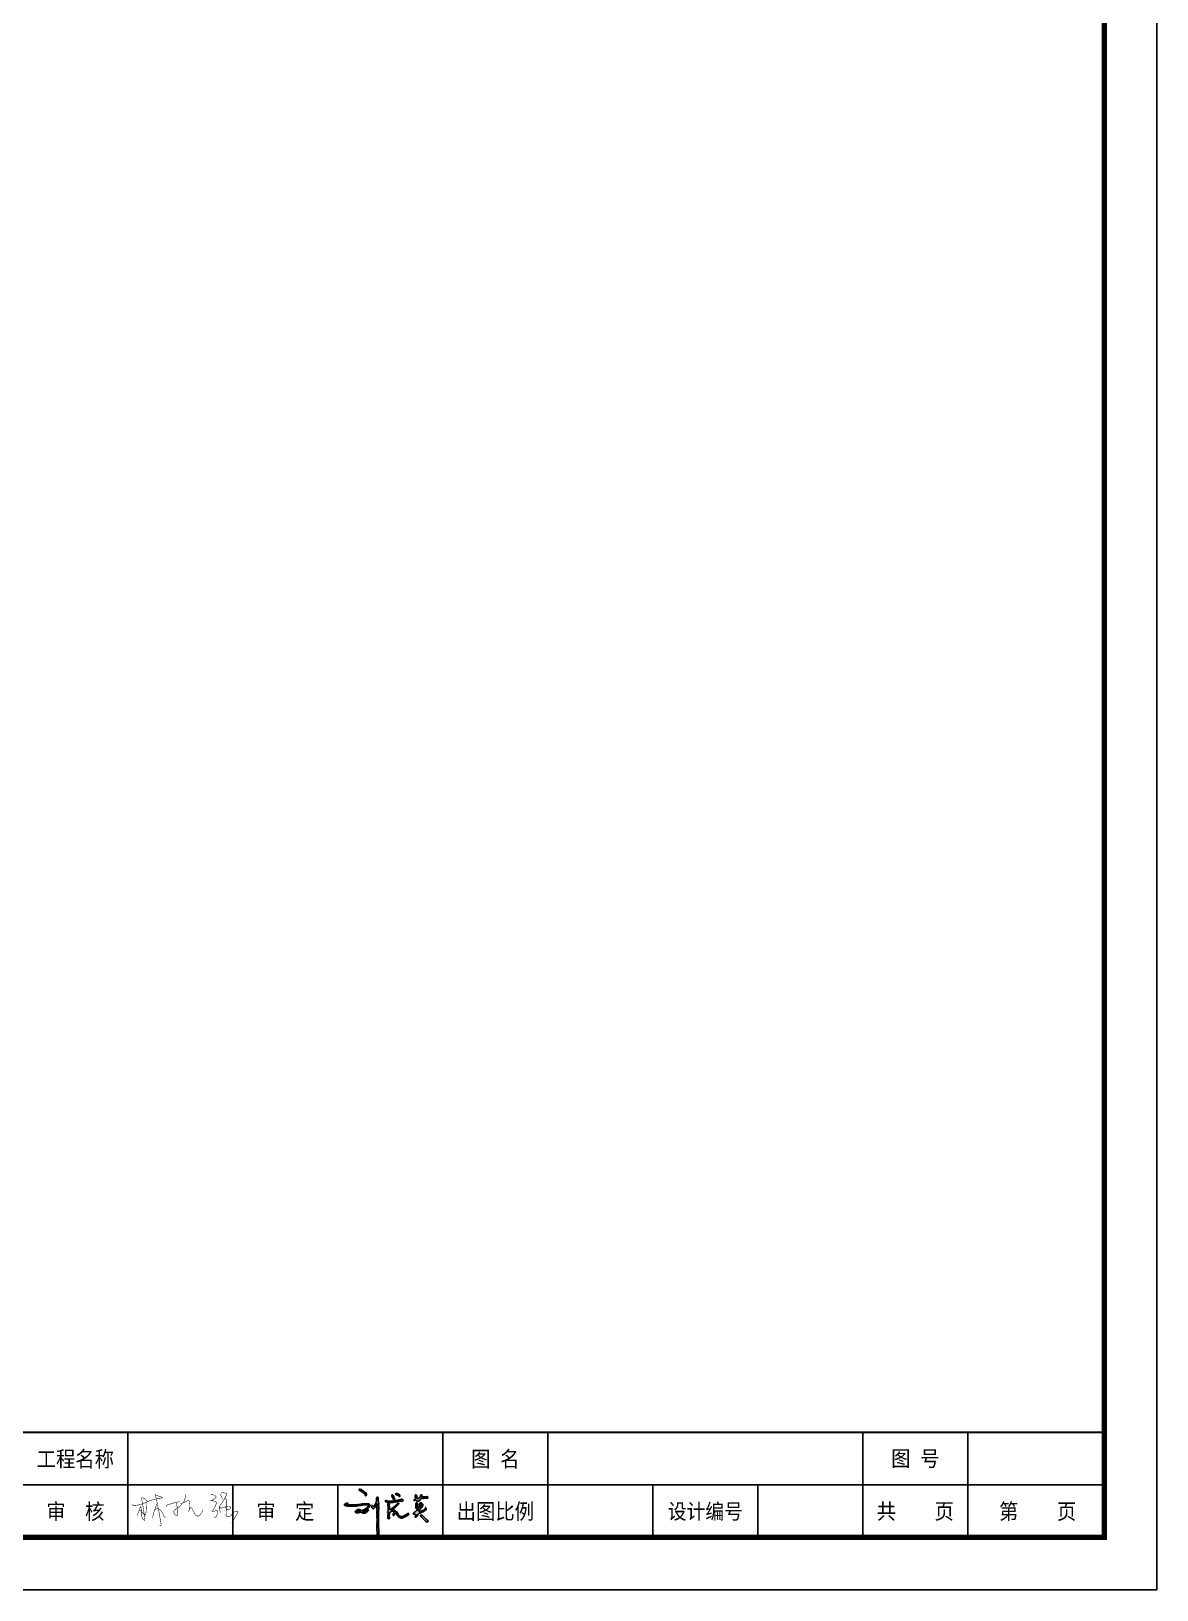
# Model space of a CAD drawing. Extents: x 43627 to 1359545, y -692302 to -50983.
# Drawn here: x 769276 to 790718, y -119088 to -89388 of the extents above; entities that cross this region are included whole.
import ezdxf
from ezdxf.enums import TextEntityAlignment as Align

# ---------------------------------------------------------------- set-up
doc = ezdxf.new("R2018")
doc.units = 0
doc.header["$LTSCALE"] = 1000
doc.header["$MEASUREMENT"] = 0
for name, color, linetype in [('@GPS', 40, 'Continuous'), ('_签字', 2, 'Continuous'), ('tuqian_neibu_pl', 7, 'Continuous'), ('TWT_TITLE', 7, 'Continuous'), ('图签目录', 255, 'Continuous'), ('标准图签', 7, 'Continuous')]:
    doc.layers.add(name, color=color, linetype=linetype)
doc.styles.get("Standard").update_dxf_attribs({"font": 'gbenor.shx', "bigfont": 'gbcbig.shx'})
doc.styles.add('宋体', font='宋体.ttf', dxfattribs={"width": 0.8})

# ---------------------------------------------------------------- blocks, each defined once
blk = doc.blocks.new('A$C18054BD9')
h = blk.add_hatch(color=256)
h.paths.add_polyline_path([(221, 448), (223, 445), (226, 445), (228, 445), (231, 446), (231, 448), (232, 449), (233, 450), (235, 456), (235, 460), (233, 465), (231, 469), (230, 470), (229, 474), (219, 479), (215, 483), (208, 490), (206, 490), (204, 491), (204, 492), (195, 497), (191, 500), (184, 506), (176, 510), (172, 512), (163, 515), (160, 514), (158, 513), (156, 511), (156, 507), (157, 506), (158, 503), (160, 503), (161, 502), (162, 501), (180, 491), (188, 485), (205, 473), (211, 468), (214, 466), (220, 463), (221, 459), (222, 458), (222, 454), (221, 450)])
h.paths.add_polyline_path([(577, 441), (581, 436), (583, 437), (585, 437), (587, 438), (588, 442), (589, 444), (588, 449), (586, 453), (584, 455), (581, 458), (572, 463), (568, 465), (558, 468), (556, 469), (554, 469), (551, 469), (547, 468), (545, 468), (542, 465), (540, 464), (539, 463), (540, 461), (542, 458), (543, 457), (547, 456), (556, 454), (561, 452), (570, 448), (574, 443)])
h.paths.add_polyline_path([(522, 402), (524, 400), (527, 400), (529, 401), (531, 403), (531, 409), (531, 412), (529, 417), (525, 430), (523, 437), (517, 449), (514, 452), (512, 453), (508, 456), (505, 454), (504, 453), (501, 451), (501, 446), (502, 443), (504, 439), (510, 425), (512, 418), (519, 405), (521, 403)])
h.paths.add_polyline_path([(770, 389), (773, 386), (778, 386), (780, 386), (784, 388), (788, 389), (790, 389), (794, 391), (800, 400), (803, 404), (810, 411), (813, 411), (814, 412), (816, 414), (822, 414), (826, 414), (831, 416), (837, 417), (840, 418), (845, 420), (850, 419), (853, 419), (858, 420), (860, 420), (862, 420), (863, 418), (870, 418), (873, 418), (880, 418), (881, 420), (882, 421), (884, 421), (885, 426), (884, 429), (883, 433), (880, 434), (879, 435), (877, 436), (874, 437), (871, 437), (868, 435), (864, 435), (862, 435), (858, 435), (856, 435), (855, 434), (854, 434), (844, 432), (839, 432), (829, 430), (825, 428), (822, 429), (818, 431), (820, 439), (821, 443), (822, 451), (820, 454), (817, 455), (813, 455), (810, 453), (809, 452), (806, 449), (806, 442), (806, 438), (803, 432), (801, 428), (800, 425), (796, 422), (791, 422), (788, 421), (783, 419), (778, 417), (774, 417), (769, 420), (768, 430), (767, 436), (764, 446), (762, 449), (761, 451), (759, 453), (756, 454), (754, 453), (752, 451), (751, 451), (750, 450), (750, 449), (750, 441), (750, 436), (750, 428), (751, 424), (752, 422), (754, 418), (754, 415), (754, 413), (752, 411), (750, 407), (747, 406), (743, 404), (740, 403), (739, 403), (736, 401), (735, 399), (736, 398), (737, 396), (745, 396), (749, 397), (756, 398), (760, 397), (763, 396), (765, 393), (769, 390)])
h.paths.add_polyline_path([(470, 374), (474, 372), (479, 371), (482, 372), (487, 374), (495, 374), (499, 374), (508, 374), (521, 376), (528, 377), (541, 380), (544, 381), (546, 381), (549, 381), (555, 382), (558, 383), (563, 384), (570, 386), (573, 387), (580, 388), (584, 389), (586, 389), (590, 390), (595, 387), (598, 386), (604, 385), (610, 386), (613, 387), (619, 390), (621, 392), (622, 394), (621, 397), (620, 401), (619, 403), (616, 406), (613, 408), (611, 408), (608, 408), (602, 406), (599, 405), (593, 404), (584, 402), (580, 401), (572, 399), (562, 397), (557, 396), (547, 393), (543, 393), (541, 393), (537, 392), (536, 394), (533, 393), (532, 392), (527, 391), (525, 390), (520, 388), (516, 388), (513, 388), (509, 386), (503, 386), (500, 386), (494, 386), (492, 385), (490, 385), (488, 385), (480, 386), (476, 386), (469, 387), (461, 388), (458, 388), (451, 391), (447, 392), (446, 392), (442, 394), (440, 395), (438, 395), (436, 393), (435, 392), (434, 391), (433, 390), (433, 387), (433, 386), (434, 384), (439, 382), (442, 381), (447, 378), (453, 377), (457, 376), (463, 374), (468, 375)])
h.paths.add_polyline_path([(761, 310), (762, 306), (765, 305), (767, 305), (770, 307), (770, 308), (771, 308), (772, 309), (772, 329), (772, 340), (772, 360), (771, 360), (770, 362), (771, 363), (773, 365), (772, 367), (770, 369), (769, 371), (767, 373), (764, 372), (761, 370), (759, 368), (758, 364), (756, 359), (755, 356), (756, 350), (757, 344), (757, 341), (756, 335), (757, 335), (757, 335), (758, 335), (758, 327), (758, 323), (758, 315), (760, 312)])
h.paths.add_polyline_path([(749, 219), (750, 217), (753, 217), (756, 217), (759, 219), (762, 222), (764, 224), (768, 225), (771, 232), (773, 235), (778, 240), (781, 247), (783, 250), (788, 256), (798, 259), (802, 261), (811, 266), (813, 266), (814, 267), (816, 269), (827, 273), (833, 276), (843, 283), (853, 289), (858, 293), (866, 302), (867, 304), (867, 306), (867, 308), (866, 312), (866, 314), (863, 317), (862, 319), (861, 320), (860, 321), (859, 321), (858, 321), (856, 321), (857, 317), (858, 315), (857, 311), (854, 307), (852, 305), (847, 301), (843, 299), (840, 297), (837, 293), (821, 287), (813, 283), (798, 275), (796, 275), (795, 275), (793, 275), (793, 285), (793, 290), (797, 300), (807, 310), (813, 315), (822, 325), (825, 329), (826, 332), (829, 336), (830, 342), (830, 345), (829, 351), (829, 356), (827, 359), (824, 363), (820, 367), (817, 369), (812, 371), (808, 371), (806, 371), (802, 370), (794, 364), (791, 361), (786, 354), (786, 352), (788, 351), (790, 351), (797, 354), (801, 355), (809, 356), (811, 353), (812, 351), (815, 349), (816, 344), (815, 341), (813, 336), (810, 329), (807, 326), (802, 321), (801, 320), (799, 319), (798, 320), (796, 324), (796, 327), (797, 331), (801, 333), (802, 334), (805, 337), (805, 338), (805, 339), (805, 340), (802, 341), (800, 341), (797, 341), (792, 340), (790, 339), (787, 335), (785, 333), (784, 331), (783, 328), (784, 323), (783, 321), (781, 317), (781, 312), (781, 309), (781, 304), (780, 301), (779, 299), (777, 296), (765, 288), (759, 284), (748, 273), (740, 268), (736, 264), (730, 257), (729, 256), (729, 254), (729, 253), (733, 250), (734, 249), (737, 246), (743, 247), (745, 247), (751, 247), (754, 247), (756, 247), (759, 246), (760, 246), (760, 244), (760, 243), (758, 237), (756, 234), (751, 230), (748, 227), (748, 226), (747, 222), (748, 220)])
h.paths.add_polyline_path([(468, 201), (469, 200), (471, 199), (473, 200), (474, 202), (477, 205), (479, 207), (480, 211), (480, 214), (480, 216), (478, 218), (475, 220), (474, 221), (472, 223), (473, 230), (473, 233), (475, 240), (475, 245), (476, 247), (477, 251), (477, 257), (477, 260), (477, 265), (480, 268), (481, 270), (484, 272), (496, 277), (502, 279), (515, 282), (518, 283), (520, 282), (523, 280), (525, 276), (526, 272), (524, 268), (522, 261), (520, 258), (518, 251), (518, 250), (517, 249), (516, 249), (515, 244), (516, 241), (518, 237), (519, 235), (521, 234), (524, 235), (526, 238), (527, 239), (530, 242), (530, 244), (530, 245), (532, 246), (535, 251), (537, 253), (543, 256), (544, 257), (546, 258), (548, 258), (549, 257), (550, 257), (551, 256), (553, 251), (555, 248), (557, 243), (561, 235), (564, 231), (570, 224), (575, 219), (579, 216), (586, 213), (589, 213), (590, 212), (593, 210), (599, 208), (603, 208), (609, 209), (617, 210), (620, 211), (627, 214), (633, 216), (636, 217), (641, 220), (650, 225), (654, 227), (662, 234), (670, 239), (674, 242), (681, 248), (682, 251), (682, 253), (680, 255), (679, 256), (678, 257), (677, 258), (673, 259), (671, 258), (669, 256), (659, 248), (654, 245), (644, 238), (631, 231), (625, 228), (611, 224), (605, 224), (603, 224), (597, 224), (590, 227), (587, 229), (582, 233), (577, 240), (574, 243), (569, 250), (570, 252), (569, 254), (568, 255), (564, 262), (562, 265), (559, 272), (556, 274), (553, 274), (549, 273), (549, 272), (548, 272), (548, 271), (545, 271), (543, 271), (540, 272), (540, 277), (540, 280), (538, 285), (536, 288), (536, 289), (534, 292), (533, 292), (533, 293), (531, 292), (526, 293), (524, 294), (519, 295), (512, 293), (508, 292), (501, 290), (500, 292), (500, 293), (500, 296), (516, 307), (525, 313), (541, 324), (550, 333), (554, 337), (563, 346), (567, 352), (570, 355), (576, 360), (576, 364), (576, 365), (574, 368), (571, 369), (569, 368), (566, 367), (561, 362), (558, 360), (553, 354), (549, 349), (547, 346), (542, 342), (541, 342), (541, 342), (540, 342), (540, 341), (540, 340), (540, 339), (538, 339), (537, 339), (536, 338), (535, 334), (534, 332), (531, 331), (521, 325), (516, 321), (508, 313), (502, 310), (500, 308), (495, 304), (491, 304), (488, 303), (485, 300), (484, 298), (482, 298), (480, 299), (479, 305), (479, 308), (477, 314), (477, 320), (477, 322), (477, 328), (474, 338), (474, 343), (474, 353), (476, 356), (476, 358), (476, 361), (472, 363), (469, 363), (465, 363), (463, 362), (462, 362), (461, 363), (461, 362), (460, 360), (459, 360), (459, 354), (459, 351), (459, 346), (460, 342), (461, 340), (462, 336), (462, 330), (462, 327), (462, 321), (463, 316), (464, 314), (465, 310), (465, 301), (465, 297), (465, 289), (463, 285), (462, 283), (460, 279), (459, 278), (459, 278), (458, 277), (457, 274), (457, 272), (459, 270), (461, 267), (462, 266), (463, 263), (464, 255), (463, 251), (461, 243), (461, 236), (461, 233), (461, 226), (460, 226), (460, 226), (459, 226), (459, 220), (459, 217), (459, 211), (458, 211), (458, 209), (458, 208), (460, 205), (462, 203), (466, 201), (467, 201)])
h.paths.add_polyline_path([(870, 167), (874, 165), (877, 166), (878, 167), (880, 169), (882, 170), (883, 170), (884, 171), (886, 174), (886, 176), (885, 179), (882, 184), (880, 187), (875, 190), (873, 191), (871, 192), (869, 194), (857, 205), (851, 211), (840, 223), (833, 228), (829, 231), (823, 238), (819, 239), (817, 239), (812, 240), (810, 239), (810, 238), (808, 238), (807, 236), (807, 235), (807, 233), (810, 226), (813, 223), (818, 218), (820, 217), (820, 216), (821, 214), (838, 197), (846, 189), (863, 172), (863, 171), (864, 171), (863, 169), (868, 168)])
h = blk.add_hatch(color=256)
h.paths.add_polyline_path([(270, 346), (269, 351), (264, 354), (262, 356), (256, 358), (254, 358), (252, 358), (251, 360), (233, 360), (224, 360), (206, 360), (206, 359), (206, 358), (203, 358), (201, 358), (197, 358), (195, 358), (194, 358), (192, 358), (185, 357), (181, 356), (173, 355), (171, 356), (169, 355), (167, 353), (162, 353), (159, 353), (154, 353), (150, 350), (148, 350), (144, 351), (130, 350), (124, 349), (110, 348), (107, 348), (105, 348), (102, 347), (85, 347), (77, 347), (60, 347), (59, 345), (56, 345), (54, 347), (44, 348), (39, 349), (30, 351), (27, 352), (26, 352), (23, 351), (22, 354), (23, 356), (24, 357), (31, 359), (34, 361), (38, 366), (38, 368), (38, 368), (37, 370), (25, 366), (19, 364), (8, 358), (5, 356), (3, 355), (1, 352), (0, 349), (0, 347), (2, 345), (8, 341), (12, 339), (19, 338), (26, 338), (29, 337), (35, 335), (48, 335), (55, 335), (67, 335), (67, 333), (75, 333), (78, 333), (85, 333), (85, 334), (85, 335), (97, 335), (103, 335), (115, 335), (115, 336), (115, 336), (121, 336), (124, 336), (130, 336), (143, 339), (149, 340), (162, 341), (169, 342), (172, 343), (179, 344), (188, 344), (193, 345), (202, 347), (209, 347), (212, 347), (219, 347), (222, 349), (223, 349), (226, 349), (236, 348), (240, 347), (249, 347), (252, 347), (254, 346), (255, 343), (255, 342), (254, 339), (252, 333), (250, 330), (245, 325), (236, 317), (231, 313), (222, 306), (218, 305), (216, 303), (213, 301), (207, 297), (204, 296), (198, 293), (195, 293), (193, 292), (191, 290), (190, 289), (189, 289), (188, 288), (183, 287), (181, 288), (176, 289), (175, 290), (175, 291), (174, 292), (169, 294), (166, 295), (160, 299), (154, 299), (150, 299), (144, 299), (135, 296), (131, 293), (124, 288), (120, 284), (118, 282), (115, 278), (115, 275), (115, 273), (117, 271), (119, 269), (121, 268), (123, 265), (130, 265), (134, 265), (141, 265), (142, 264), (144, 264), (145, 265), (155, 267), (159, 268), (169, 270), (172, 272), (175, 271), (179, 270), (186, 265), (190, 264), (199, 261), (205, 261), (208, 261), (214, 261), (220, 262), (223, 264), (229, 267), (239, 274), (245, 279), (254, 288), (255, 291), (255, 293), (254, 296), (254, 297), (253, 297), (252, 297), (248, 295), (246, 294), (244, 291), (235, 284), (231, 281), (221, 276), (220, 276), (219, 276), (217, 276), (213, 275), (211, 275), (207, 274), (202, 274), (200, 275), (196, 278), (196, 280), (197, 282), (199, 282), (201, 283), (202, 283), (205, 284), (213, 288), (217, 290), (224, 294), (235, 300), (239, 304), (248, 312), (255, 317), (258, 320), (263, 327), (264, 331), (266, 332), (268, 335), (268, 337), (270, 338), (271, 343)])
h.paths.add_polyline_path([(162, 282), (162, 280), (162, 278), (161, 278), (160, 278), (159, 277), (151, 275), (147, 274), (138, 274), (135, 276), (132, 276), (129, 275), (127, 277), (126, 279), (127, 282), (130, 283), (131, 284), (133, 285), (136, 287), (138, 288), (142, 288), (147, 289), (150, 289), (155, 288), (157, 286), (158, 285), (160, 283)], flags=16)
blk.add_hatch(color=256).paths.add_polyline_path([(362, 381), (361, 385), (360, 387), (359, 392), (359, 400), (359, 403), (359, 411), (357, 418), (356, 422), (355, 429), (352, 431), (350, 431), (347, 430), (345, 429), (342, 428), (342, 427), (342, 426), (342, 425), (341, 420), (341, 418), (340, 413), (339, 411), (340, 410), (341, 408), (341, 401), (341, 398), (341, 390), (336, 378), (334, 371), (329, 358), (326, 352), (324, 348), (321, 342), (317, 337), (315, 335), (311, 331), (310, 330), (308, 330), (304, 335), (302, 338), (297, 343), (295, 344), (293, 343), (290, 342), (289, 340), (288, 340), (287, 338), (287, 334), (287, 331), (288, 326), (291, 320), (293, 317), (298, 312), (300, 311), (302, 308), (306, 308), (308, 308), (311, 310), (318, 317), (321, 321), (326, 329), (329, 336), (330, 340), (334, 346), (336, 351), (337, 353), (340, 357), (340, 359), (340, 360), (340, 361), (342, 361), (343, 360), (345, 360), (345, 349), (345, 344), (345, 333), (347, 332), (348, 329), (346, 326), (345, 317), (345, 311), (345, 301), (347, 301), (347, 299), (346, 297), (345, 279), (345, 270), (345, 251), (343, 248), (343, 245), (345, 242), (346, 236), (346, 233), (345, 226), (343, 223), (343, 219), (345, 215), (346, 194), (346, 183), (345, 161), (347, 160), (348, 157), (346, 156), (346, 151), (345, 148), (344, 143), (344, 126), (344, 117), (344, 100), (345, 100), (345, 100), (345, 89), (345, 84), (345, 74), (346, 74), (347, 74), (347, 68), (347, 65), (347, 60), (349, 58), (349, 55), (347, 53), (346, 41), (346, 35), (347, 24), (349, 21), (349, 17), (347, 14), (346, 11), (346, 9), (348, 6), (351, 3), (353, 2), (358, 0), (361, 0), (363, 1), (365, 4), (365, 6), (366, 7), (367, 7), (367, 14), (367, 18), (367, 25), (367, 25), (366, 25), (366, 32), (366, 35), (366, 42), (365, 42), (365, 42), (365, 54), (365, 60), (365, 72), (364, 72), (363, 72), (363, 83), (363, 88), (363, 99), (362, 99), (362, 99), (362, 140), (362, 161), (362, 203), (361, 203), (361, 203), (361, 228), (361, 241), (361, 267), (362, 267), (362, 279), (362, 285), (362, 297), (363, 297), (363, 305), (363, 308), (363, 315), (361, 318), (361, 322), (363, 325), (365, 330), (364, 333), (362, 338), (362, 343), (362, 346), (362, 351), (364, 353), (364, 355), (363, 357), (361, 366), (361, 371)])
for p, q in [((158, 513), (156, 511)), ((156, 511), (156, 507)), ((156, 507), (157, 506)), ((157, 506), (158, 503)), ((160, 514), (158, 513)), ((158, 503), (160, 503)), ((163, 515), (160, 514)), ((160, 503), (161, 502)), ((161, 502), (162, 501)), ((162, 501), (180, 491)), ((172, 512), (163, 515)), ((176, 510), (172, 512)), ((184, 506), (176, 510)), ((191, 500), (184, 506)), ((195, 497), (191, 500)), ((204, 492), (195, 497)), ((1, 352), (0, 349)), ((0, 349), (0, 347)), ((0, 347), (2, 345)), ((3, 355), (1, 352)), ((2, 345), (8, 341)), ((5, 356), (3, 355)), ((8, 358), (5, 356)), ((19, 364), (8, 358)), ((8, 341), (12, 339)), ((12, 339), (19, 338)), ((25, 366), (19, 364)), ((19, 338), (26, 338)), ((22, 354), (23, 356)), ((23, 351), (22, 354)), ((23, 356), (24, 357)), ((26, 352), (23, 351)), ((24, 357), (31, 359)), ((37, 370), (25, 366)), ((27, 352), (26, 352)), ((26, 338), (29, 337)), ((30, 351), (27, 352)), ((29, 337), (35, 335)), ((39, 349), (30, 351)), ((31, 359), (34, 361)), ((34, 361), (38, 366)), ((35, 335), (48, 335)), ((38, 368), (37, 370)), ((38, 366), (38, 368)), ((38, 368), (38, 368)), ((44, 348), (39, 349)), ((54, 347), (44, 348)), ((48, 335), (55, 335)), ((56, 345), (54, 347)), ((55, 335), (67, 335)), ((59, 345), (56, 345)), ((60, 347), (59, 345)), ((77, 347), (60, 347)), ((67, 335), (67, 334)), ((67, 334), (67, 334)), ((67, 334), (67, 333)), ((67, 333), (75, 333)), ((75, 333), (78, 333)), ((85, 347), (77, 347)), ((78, 333), (85, 333)), ((102, 347), (85, 347)), ((85, 334), (85, 335)), ((85, 335), (97, 335)), ((85, 333), (85, 334)), ((85, 334), (85, 334)), ((97, 335), (103, 335)), ((105, 348), (102, 347)), ((103, 335), (115, 335)), ((107, 348), (105, 348)), ((110, 348), (107, 348)), ((124, 349), (110, 348)), ((115, 335), (115, 336)), ((115, 336), (115, 336)), ((115, 336), (121, 336)), ((115, 335), (115, 335)), ((121, 336), (124, 336)), ((130, 350), (124, 349)), ((124, 336), (130, 336)), ((144, 351), (130, 350)), ((130, 336), (143, 339)), ((143, 339), (149, 340)), ((148, 350), (144, 351)), ((150, 350), (148, 350)), ((149, 340), (162, 341)), ((154, 353), (150, 350)), ((159, 353), (154, 353)), ((162, 353), (159, 353)), ((167, 353), (162, 353)), ((162, 341), (169, 342)), ((169, 355), (167, 353)), ((171, 356), (169, 355)), ((169, 342), (172, 343)), ((173, 355), (171, 356)), ((172, 343), (179, 344)), ((181, 356), (173, 355)), ((179, 344), (188, 344)), ((180, 491), (188, 485)), ((185, 357), (181, 356)), ((192, 358), (185, 357)), ((188, 485), (205, 473)), ((188, 344), (193, 345)), ((194, 358), (192, 358)), ((193, 345), (202, 347)), ((195, 358), (194, 358)), ((197, 358), (195, 358)), ((201, 358), (197, 358)), ((203, 358), (201, 358)), ((202, 347), (209, 347)), ((206, 358), (203, 358)), ((204, 491), (204, 492)), ((206, 490), (204, 491)), ((205, 473), (211, 468)), ((208, 490), (206, 490)), ((224, 360), (206, 360)), ((206, 360), (206, 359)), ((206, 359), (206, 359)), ((206, 359), (206, 358)), ((215, 483), (208, 490)), ((209, 347), (212, 347)), ((211, 468), (214, 466)), ((212, 347), (219, 347)), ((214, 466), (220, 463)), ((219, 479), (215, 483)), ((229, 474), (219, 479)), ((219, 347), (222, 349)), ((220, 463), (221, 459)), ((221, 459), (222, 458)), ((222, 454), (221, 450)), ((221, 450), (221, 448)), ((221, 448), (223, 445)), ((222, 458), (222, 454)), ((222, 349), (223, 349)), ((223, 445), (226, 445)), ((223, 349), (226, 349)), ((233, 360), (224, 360)), ((226, 445), (228, 445)), ((226, 349), (236, 348)), ((228, 445), (231, 446)), ((230, 470), (229, 474)), ((231, 469), (230, 470)), ((233, 465), (231, 469)), ((231, 448), (232, 449)), ((231, 446), (231, 448)), ((232, 449), (233, 450)), ((235, 460), (233, 465)), ((233, 450), (235, 456)), ((251, 360), (233, 360)), ((235, 456), (235, 460)), ((236, 348), (240, 347)), ((240, 347), (249, 347)), ((249, 347), (251, 347)), ((252, 333), (250, 330)), ((252, 358), (251, 360)), ((251, 347), (252, 347)), ((254, 358), (252, 358)), ((252, 347), (254, 346)), ((254, 339), (252, 333)), ((256, 358), (254, 358)), ((254, 346), (255, 343)), ((255, 342), (254, 339)), ((255, 343), (255, 342)), ((262, 356), (256, 358)), ((264, 354), (262, 356)), ((263, 327), (264, 331)), ((269, 351), (264, 354)), ((264, 331), (266, 332)), ((266, 332), (268, 335)), ((268, 336), (269, 337)), ((268, 335), (268, 336)), ((270, 346), (269, 351)), ((269, 337), (270, 338)), ((271, 343), (270, 346)), ((270, 338), (271, 343)), ((288, 340), (287, 338)), ((287, 338), (287, 334)), ((287, 334), (287, 331)), ((287, 331), (288, 326)), ((289, 340), (288, 340)), ((290, 342), (289, 340)), ((293, 343), (290, 342)), ((295, 344), (293, 343)), ((297, 343), (295, 344)), ((302, 338), (297, 343)), ((304, 335), (302, 338)), ((308, 330), (304, 335)), ((310, 330), (309, 330)), ((311, 331), (310, 330)), ((315, 335), (311, 331)), ((317, 337), (315, 335)), ((321, 342), (317, 337)), ((324, 348), (321, 342)), ((326, 352), (324, 348)), ((329, 358), (326, 352)), ((326, 329), (329, 336)), ((334, 371), (329, 358)), ((329, 336), (330, 340)), ((330, 340), (334, 346)), ((336, 378), (334, 371)), ((334, 346), (336, 351)), ((341, 390), (336, 378)), ((336, 351), (337, 353)), ((337, 353), (340, 357)), ((340, 413), (339, 411)), ((339, 411), (340, 410)), ((341, 418), (340, 413)), ((340, 410), (341, 408)), ((340, 360), (340, 361)), ((340, 361), (342, 361)), ((340, 359), (340, 360)), ((340, 357), (340, 359)), ((342, 425), (341, 420)), ((341, 420), (341, 418)), ((341, 408), (341, 401)), ((341, 401), (341, 398)), ((341, 398), (341, 390)), ((344, 429), (342, 428)), ((342, 428), (342, 427)), ((342, 427), (342, 426)), ((342, 426), (342, 425)), ((342, 361), (343, 360)), ((343, 360), (345, 360)), ((345, 429), (344, 429)), ((347, 430), (345, 429)), ((345, 360), (345, 349)), ((345, 349), (345, 344)), ((345, 344), (345, 333)), ((345, 333), (347, 332)), ((350, 431), (347, 430)), ((347, 332), (348, 329)), ((352, 431), (350, 431)), ((355, 429), (352, 431)), ((356, 422), (355, 429)), ((357, 418), (356, 422)), ((359, 411), (357, 418)), ((359, 403), (359, 411)), ((359, 400), (359, 403)), ((359, 392), (359, 400)), ((360, 387), (359, 392)), ((361, 385), (360, 387)), ((362, 381), (361, 385)), ((361, 371), (362, 381)), ((361, 366), (361, 371)), ((363, 357), (361, 366)), ((362, 351), (364, 353)), ((362, 346), (362, 351)), ((362, 343), (362, 346)), ((362, 338), (362, 343)), ((364, 333), (362, 338)), ((364, 355), (363, 357)), ((364, 353), (364, 355)), ((365, 330), (364, 333)), ((434, 391), (433, 390)), ((433, 390), (433, 387)), ((433, 387), (433, 386)), ((433, 386), (434, 384)), ((435, 392), (434, 391)), ((434, 384), (439, 382)), ((436, 393), (435, 392)), ((438, 395), (436, 393)), ((440, 395), (438, 395)), ((439, 382), (442, 381)), ((442, 394), (440, 395)), ((446, 392), (442, 394)), ((442, 381), (447, 378)), ((447, 392), (446, 392)), ((451, 391), (447, 392)), ((447, 378), (453, 377)), ((458, 388), (451, 391)), ((453, 377), (457, 376)), ((457, 376), (463, 374)), ((461, 388), (458, 388)), ((460, 360), (459, 360)), ((459, 360), (459, 354)), ((459, 354), (459, 351)), ((459, 351), (459, 346)), ((459, 346), (460, 342)), ((461, 362), (460, 360)), ((460, 342), (461, 340)), ((469, 387), (461, 388)), ((462, 362), (461, 363)), ((461, 363), (461, 362)), ((461, 340), (462, 336)), ((463, 362), (462, 362)), ((462, 336), (462, 330)), ((462, 330), (462, 327)), ((463, 374), (468, 375)), ((465, 363), (463, 362)), ((469, 363), (465, 363)), ((468, 375), (470, 374)), ((476, 386), (469, 387)), ((472, 363), (469, 363)), ((470, 374), (474, 372)), ((476, 361), (472, 363)), ((474, 372), (479, 371)), ((474, 353), (476, 356)), ((474, 343), (474, 353)), ((474, 338), (474, 343)), ((477, 328), (474, 338)), ((480, 386), (476, 386)), ((476, 358), (476, 361)), ((476, 356), (476, 358)), ((479, 371), (482, 372)), ((488, 385), (480, 386)), ((482, 372), (487, 374)), ((487, 374), (495, 374)), ((490, 385), (488, 385)), ((492, 385), (490, 385)), ((494, 386), (492, 385)), ((500, 386), (494, 386)), ((495, 374), (499, 374)), ((499, 374), (508, 374)), ((503, 386), (500, 386)), ((504, 453), (501, 451)), ((501, 451), (501, 446)), ((501, 446), (502, 443)), ((502, 443), (504, 439)), ((509, 386), (503, 386)), ((505, 454), (504, 453)), ((504, 439), (510, 425)), ((508, 456), (505, 454)), ((512, 453), (508, 456)), ((508, 374), (521, 376)), ((513, 388), (509, 386)), ((510, 425), (512, 418)), ((514, 452), (512, 453)), ((512, 418), (519, 405)), ((516, 388), (513, 388)), ((517, 449), (514, 452)), ((520, 388), (516, 388)), ((523, 437), (517, 449)), ((519, 405), (521, 403)), ((525, 390), (520, 388)), ((521, 403), (522, 402)), ((521, 376), (528, 377)), ((531, 331), (521, 325)), ((522, 402), (524, 400)), ((525, 430), (523, 437)), ((524, 400), (527, 400)), ((529, 417), (525, 430)), ((527, 391), (525, 390)), ((527, 400), (529, 401)), ((532, 392), (527, 391)), ((528, 377), (541, 380)), ((531, 412), (529, 417)), ((529, 401), (531, 403)), ((531, 409), (531, 412)), ((531, 403), (531, 409)), ((534, 332), (531, 331)), ((533, 393), (532, 392)), ((536, 394), (533, 393)), ((535, 334), (534, 332)), ((536, 338), (535, 334)), ((537, 392), (536, 394)), ((537, 339), (536, 338)), ((541, 393), (537, 392)), ((538, 339), (537, 339)), ((540, 339), (538, 339)), ((540, 464), (539, 463)), ((539, 463), (540, 461)), ((542, 465), (540, 464)), ((540, 461), (542, 458)), ((541, 342), (540, 342)), ((540, 342), (540, 341)), ((540, 341), (540, 340)), ((540, 340), (540, 339)), ((543, 393), (541, 393)), ((541, 380), (544, 381)), ((542, 342), (541, 342)), ((541, 342), (541, 342)), ((541, 324), (550, 333)), ((545, 468), (542, 465)), ((542, 458), (543, 457)), ((547, 346), (542, 342)), ((543, 457), (547, 456)), ((547, 393), (543, 393)), ((544, 381), (546, 381)), ((547, 468), (545, 468)), ((546, 381), (549, 381)), ((551, 469), (547, 468)), ((547, 456), (556, 454)), ((557, 396), (547, 393)), ((549, 349), (547, 346)), ((549, 381), (555, 382)), ((553, 354), (549, 349)), ((550, 333), (554, 337)), ((554, 469), (551, 469)), ((558, 360), (553, 354)), ((556, 469), (554, 469)), ((554, 337), (563, 346)), ((555, 382), (558, 383)), ((558, 468), (556, 469)), ((556, 454), (561, 452)), ((562, 397), (557, 396)), ((568, 465), (558, 468)), ((558, 383), (563, 384)), ((561, 362), (558, 360)), ((561, 452), (570, 448)), ((566, 367), (561, 362)), ((572, 399), (562, 397)), ((563, 384), (570, 386)), ((563, 346), (567, 352)), ((569, 368), (566, 367)), ((567, 352), (570, 355)), ((572, 463), (568, 465)), ((571, 369), (569, 368)), ((570, 448), (574, 443)), ((570, 386), (573, 387)), ((570, 355), (576, 360)), ((574, 368), (571, 369)), ((581, 458), (572, 463)), ((580, 401), (572, 399)), ((573, 387), (580, 388)), ((574, 443), (577, 441)), ((576, 365), (574, 368)), ((576, 364), (576, 365)), ((576, 360), (576, 364)), ((577, 441), (581, 436)), ((584, 402), (580, 401)), ((580, 388), (584, 389)), ((584, 455), (581, 458)), ((581, 436), (583, 437)), ((583, 437), (585, 437)), ((586, 453), (584, 455)), ((593, 404), (584, 402)), ((584, 389), (586, 389)), ((585, 437), (587, 438)), ((588, 449), (586, 453)), ((586, 389), (590, 390)), ((587, 438), (588, 442)), ((589, 444), (588, 449)), ((588, 442), (589, 444)), ((590, 390), (595, 387)), ((599, 405), (593, 404)), ((595, 387), (598, 386)), ((598, 386), (604, 385)), ((602, 406), (599, 405)), ((608, 408), (602, 406)), ((604, 385), (610, 386)), ((611, 408), (608, 408)), ((610, 386), (613, 387)), ((613, 408), (611, 408)), ((616, 406), (613, 408)), ((613, 387), (619, 390)), ((619, 403), (616, 406)), ((620, 401), (619, 403)), ((619, 390), (621, 392)), ((621, 397), (620, 401)), ((622, 394), (621, 397)), ((621, 392), (622, 394)), ((736, 401), (735, 399)), ((735, 399), (736, 398)), ((739, 403), (736, 401)), ((736, 398), (737, 396)), ((737, 396), (745, 396)), ((740, 403), (739, 403)), ((743, 404), (740, 403)), ((747, 406), (743, 404)), ((745, 396), (749, 397)), ((750, 407), (747, 406)), ((749, 397), (756, 398)), ((751, 451), (750, 450)), ((750, 450), (750, 449)), ((750, 449), (750, 441)), ((750, 441), (750, 436)), ((750, 436), (750, 428)), ((750, 428), (751, 424)), ((752, 411), (750, 407)), ((752, 451), (751, 451)), ((751, 424), (752, 422)), ((754, 453), (752, 451)), ((752, 422), (754, 418)), ((754, 413), (752, 411)), ((756, 454), (754, 453)), ((754, 418), (754, 415)), ((754, 415), (754, 413)), ((756, 359), (755, 356)), ((755, 356), (756, 350)), ((759, 453), (756, 454)), ((756, 398), (760, 397)), ((758, 364), (756, 359)), ((756, 350), (757, 344)), ((757, 341), (756, 335)), ((756, 335), (757, 335)), ((757, 344), (757, 341)), ((757, 335), (757, 335)), ((757, 335), (758, 335)), ((759, 368), (758, 364)), ((758, 335), (758, 327)), ((761, 451), (759, 453)), ((761, 370), (759, 368)), ((760, 397), (763, 396)), ((762, 449), (761, 451)), ((764, 372), (761, 370)), ((764, 446), (762, 449)), ((763, 396), (765, 393)), ((767, 436), (764, 446)), ((767, 373), (764, 372)), ((765, 393), (769, 390)), ((768, 430), (767, 436)), ((769, 371), (767, 373)), ((769, 420), (768, 430)), ((774, 417), (769, 420)), ((769, 390), (770, 389)), ((770, 369), (769, 371)), ((770, 389), (773, 386)), ((772, 367), (770, 369)), ((770, 362), (771, 363)), ((771, 360), (770, 362)), ((771, 363), (773, 365)), ((772, 360), (771, 360)), ((773, 365), (772, 367)), ((772, 340), (772, 360)), ((772, 329), (772, 340)), ((773, 386), (778, 386)), ((778, 417), (774, 417)), ((783, 419), (778, 417)), ((778, 386), (780, 386)), ((780, 386), (784, 388)), ((788, 421), (783, 419)), ((784, 331), (783, 328)), ((784, 388), (788, 389)), ((785, 333), (784, 331)), ((787, 335), (785, 333)), ((791, 361), (786, 354)), ((786, 354), (786, 352)), ((786, 352), (788, 351)), ((790, 339), (787, 335)), ((791, 422), (788, 421)), ((788, 389), (790, 389)), ((788, 351), (790, 351)), ((790, 389), (794, 391)), ((790, 351), (797, 354)), ((792, 340), (790, 339)), ((796, 422), (791, 422)), ((794, 364), (791, 361)), ((797, 341), (792, 340)), ((794, 391), (800, 400)), ((802, 370), (794, 364)), ((800, 425), (796, 422)), ((796, 327), (797, 331)), ((797, 354), (801, 355)), ((800, 341), (797, 341)), ((797, 331), (801, 333)), ((801, 428), (800, 425)), ((800, 400), (803, 404)), ((802, 341), (800, 341)), ((803, 432), (801, 428)), ((801, 355), (809, 356)), ((801, 333), (802, 334)), ((806, 371), (802, 370)), ((805, 340), (802, 341)), ((802, 334), (805, 337)), ((806, 438), (803, 432)), ((803, 404), (810, 411)), ((805, 339), (805, 340)), ((805, 338), (805, 339)), ((805, 337), (805, 338)), ((809, 452), (806, 449)), ((806, 449), (806, 442)), ((806, 442), (806, 438)), ((808, 371), (806, 371)), ((812, 371), (808, 371)), ((810, 453), (809, 452)), ((809, 356), (811, 353)), ((813, 455), (810, 453)), ((810, 411), (813, 411)), ((813, 336), (810, 329)), ((811, 353), (812, 351)), ((817, 369), (812, 371)), ((812, 351), (815, 349)), ((817, 455), (813, 455)), ((813, 411), (814, 412)), ((815, 341), (813, 336)), ((814, 412), (816, 414)), ((815, 349), (816, 344)), ((816, 344), (815, 341)), ((816, 414), (822, 414)), ((820, 454), (817, 455)), ((820, 367), (817, 369)), ((818, 431), (820, 439)), ((822, 429), (818, 431)), ((822, 451), (820, 454)), ((820, 439), (821, 443)), ((824, 363), (820, 367)), ((821, 443), (822, 451)), ((825, 428), (822, 429)), ((822, 414), (826, 414)), ((827, 359), (824, 363)), ((829, 430), (825, 428)), ((825, 329), (826, 332)), ((826, 414), (831, 416)), ((826, 332), (829, 336)), ((829, 356), (827, 359)), ((839, 432), (829, 430)), ((829, 351), (829, 356)), ((830, 345), (829, 351)), ((829, 336), (830, 342)), ((830, 342), (830, 345)), ((831, 416), (837, 417)), ((837, 417), (840, 418)), ((844, 432), (839, 432)), ((840, 418), (845, 420)), ((854, 434), (844, 432)), ((845, 420), (850, 419)), ((850, 419), (853, 419)), ((853, 419), (858, 420)), ((855, 434), (854, 434)), ((856, 435), (855, 434)), ((858, 435), (856, 435)), ((862, 435), (858, 435)), ((858, 420), (860, 420)), ((860, 420), (862, 420)), ((864, 435), (862, 435)), ((862, 420), (863, 418)), ((863, 418), (870, 418)), ((868, 435), (864, 435)), ((871, 437), (868, 435)), ((870, 418), (873, 418)), ((874, 437), (871, 437)), ((873, 418), (880, 418)), ((877, 436), (874, 437)), ((879, 435), (877, 436)), ((880, 434), (879, 435)), ((883, 433), (880, 434)), ((880, 418), (881, 420)), ((881, 420), (882, 421)), ((882, 421), (884, 421)), ((884, 429), (883, 433)), ((885, 426), (884, 429)), ((884, 421), (885, 426)), ((118, 282), (115, 278)), ((115, 278), (115, 275)), ((115, 275), (115, 273)), ((115, 273), (117, 271)), ((117, 271), (119, 269)), ((120, 284), (118, 282)), ((119, 269), (121, 268)), ((124, 288), (120, 284)), ((121, 268), (123, 265)), ((123, 265), (130, 265)), ((131, 293), (124, 288)), ((127, 282), (126, 279)), ((126, 279), (127, 277)), ((130, 283), (127, 282)), ((127, 277), (129, 275)), ((129, 275), (132, 276)), ((131, 284), (130, 283)), ((130, 265), (134, 265)), ((135, 296), (131, 293)), ((133, 285), (131, 284)), ((132, 276), (135, 276)), ((136, 287), (133, 285)), ((134, 265), (141, 265)), ((144, 299), (135, 296)), ((135, 276), (138, 274)), ((138, 288), (136, 287)), ((142, 288), (138, 288)), ((138, 274), (147, 274)), ((141, 265), (142, 264)), ((147, 289), (142, 288)), ((142, 264), (144, 264)), ((150, 299), (144, 299)), ((144, 264), (145, 265)), ((145, 265), (155, 267)), ((150, 289), (147, 289)), ((147, 274), (151, 275)), ((154, 299), (150, 299)), ((155, 288), (150, 289)), ((151, 275), (159, 277)), ((160, 299), (154, 299)), ((157, 286), (155, 288)), ((155, 267), (159, 268)), ((158, 285), (157, 286)), ((160, 283), (158, 285)), ((159, 277), (160, 278)), ((159, 268), (169, 270)), ((166, 295), (160, 299)), ((162, 282), (160, 283)), ((160, 278), (161, 278)), ((161, 278), (162, 278)), ((162, 280), (162, 282)), ((162, 278), (162, 280)), ((169, 294), (166, 295)), ((174, 292), (169, 294)), ((169, 270), (172, 272)), ((172, 272), (175, 271)), ((175, 291), (174, 292)), ((175, 290), (175, 291)), ((176, 289), (175, 290)), ((175, 271), (179, 270)), ((181, 288), (176, 289)), ((179, 270), (186, 265)), ((183, 287), (181, 288)), ((188, 288), (183, 287)), ((186, 265), (190, 264)), ((189, 289), (188, 288)), ((190, 289), (189, 289)), ((191, 290), (190, 289)), ((190, 264), (199, 261)), ((193, 292), (191, 290)), ((195, 293), (193, 292)), ((198, 293), (195, 293)), ((196, 280), (197, 282)), ((196, 278), (196, 280)), ((200, 275), (196, 278)), ((197, 282), (199, 282)), ((204, 296), (198, 293)), ((199, 282), (201, 283)), ((199, 261), (205, 261)), ((202, 274), (200, 275)), ((201, 283), (202, 283)), ((202, 283), (205, 284)), ((207, 274), (202, 274)), ((207, 297), (204, 296)), ((205, 284), (213, 288)), ((205, 261), (208, 261)), ((213, 301), (207, 297)), ((211, 275), (207, 274)), ((208, 261), (214, 261)), ((213, 275), (211, 275)), ((216, 303), (213, 301)), ((213, 288), (217, 290)), ((217, 276), (213, 275)), ((214, 261), (220, 262)), ((218, 305), (216, 303)), ((217, 290), (224, 294)), ((219, 276), (217, 276)), ((222, 306), (218, 305)), ((220, 276), (219, 276)), ((221, 276), (220, 276)), ((220, 262), (223, 264)), ((231, 281), (221, 276)), ((231, 313), (222, 306)), ((223, 264), (229, 267)), ((224, 294), (235, 300)), ((229, 267), (239, 274)), ((236, 317), (231, 313)), ((235, 284), (231, 281)), ((235, 300), (239, 304)), ((244, 291), (235, 284)), ((245, 325), (236, 317)), ((239, 304), (248, 312)), ((239, 274), (245, 279)), ((246, 294), (244, 291)), ((250, 330), (245, 325)), ((245, 279), (254, 288)), ((248, 295), (246, 294)), ((248, 312), (255, 317)), ((252, 297), (248, 295)), ((253, 297), (252, 297)), ((254, 297), (253, 297)), ((254, 296), (254, 297)), ((255, 293), (254, 296)), ((254, 288), (255, 291)), ((255, 317), (258, 320)), ((255, 291), (255, 293)), ((258, 320), (263, 327)), ((288, 326), (291, 320)), ((291, 320), (293, 317)), ((293, 317), (298, 312)), ((298, 312), (300, 311)), ((300, 311), (301, 310)), ((301, 310), (302, 308)), ((302, 308), (306, 308)), ((306, 308), (308, 308)), ((309, 330), (308, 330)), ((308, 308), (311, 310)), ((311, 310), (318, 317)), ((318, 317), (321, 321)), ((321, 321), (326, 329)), ((345, 251), (343, 248)), ((343, 248), (343, 245)), ((343, 245), (345, 242)), ((345, 226), (343, 223)), ((343, 223), (343, 219)), ((343, 219), (345, 215)), ((346, 326), (345, 317)), ((345, 317), (345, 311)), ((345, 311), (345, 301)), ((345, 301), (347, 301)), ((346, 297), (345, 279)), ((345, 279), (345, 270)), ((345, 270), (345, 251)), ((345, 242), (346, 236)), ((346, 233), (345, 226)), ((345, 215), (346, 194)), ((346, 183), (345, 161)), ((348, 329), (346, 326)), ((347, 299), (346, 297)), ((346, 236), (346, 233)), ((346, 194), (346, 183)), ((347, 301), (347, 299)), ((361, 322), (363, 325)), ((361, 318), (361, 322)), ((363, 315), (361, 318)), ((361, 241), (361, 267)), ((361, 267), (361, 267)), ((361, 267), (361, 267)), ((361, 267), (362, 267)), ((361, 228), (361, 241)), ((361, 203), (361, 228)), ((362, 203), (361, 203)), ((361, 203), (361, 203)), ((361, 203), (361, 203)), ((362, 285), (362, 297)), ((362, 297), (362, 297)), ((362, 297), (363, 297)), ((362, 279), (362, 285)), ((362, 267), (362, 279)), ((362, 161), (362, 203)), ((363, 325), (365, 330)), ((363, 308), (363, 315)), ((363, 305), (363, 308)), ((363, 297), (363, 305)), ((363, 297), (363, 297)), ((458, 277), (457, 274)), ((457, 274), (457, 272)), ((457, 272), (459, 270)), ((459, 278), (458, 277)), ((459, 211), (458, 211)), ((458, 211), (458, 209)), ((458, 209), (458, 208)), ((458, 208), (460, 205)), ((460, 279), (459, 278)), ((459, 278), (459, 278)), ((459, 270), (461, 267)), ((460, 226), (459, 226)), ((459, 226), (459, 220)), ((459, 220), (459, 217)), ((459, 217), (459, 211)), ((462, 283), (460, 279)), ((461, 226), (460, 226)), ((460, 226), (460, 226)), ((460, 205), (462, 203)), ((461, 267), (462, 266)), ((463, 251), (461, 243)), ((461, 243), (461, 236)), ((461, 236), (461, 233)), ((461, 233), (461, 226)), ((462, 327), (462, 321)), ((462, 321), (463, 316)), ((463, 285), (462, 283)), ((462, 266), (463, 263)), ((462, 203), (466, 201)), ((463, 316), (464, 314)), ((465, 289), (463, 285)), ((463, 263), (464, 255)), ((464, 255), (463, 251)), ((464, 314), (465, 310)), ((465, 310), (465, 301)), ((465, 301), (465, 297)), ((465, 297), (465, 289)), ((466, 201), (467, 201)), ((467, 201), (468, 201)), ((468, 201), (469, 200)), ((469, 200), (471, 199)), ((471, 199), (473, 200)), ((472, 223), (473, 230)), ((474, 221), (472, 223)), ((473, 233), (475, 240)), ((473, 230), (473, 233)), ((473, 200), (474, 202)), ((475, 220), (474, 221)), ((474, 202), (477, 205)), ((475, 245), (476, 247)), ((475, 240), (475, 245)), ((478, 218), (475, 220)), ((476, 247), (477, 251)), ((477, 322), (477, 328)), ((477, 320), (477, 322)), ((477, 314), (477, 320)), ((479, 308), (477, 314)), ((477, 265), (480, 268)), ((477, 260), (477, 265)), ((477, 257), (477, 260)), ((477, 251), (477, 257)), ((477, 205), (479, 207)), ((480, 216), (478, 218)), ((479, 305), (479, 308)), ((480, 299), (479, 305)), ((479, 207), (480, 211)), ((482, 298), (480, 299)), ((480, 268), (481, 270)), ((480, 214), (480, 216)), ((480, 211), (480, 214)), ((481, 270), (484, 272)), ((484, 298), (482, 298)), ((485, 300), (484, 298)), ((484, 272), (496, 277)), ((488, 303), (485, 300)), ((491, 304), (488, 303)), ((495, 304), (491, 304)), ((500, 308), (495, 304)), ((496, 277), (502, 279)), ((502, 310), (500, 308)), ((500, 296), (516, 307)), ((500, 293), (500, 296)), ((500, 292), (500, 293)), ((501, 290), (500, 292)), ((508, 292), (501, 290)), ((508, 313), (502, 310)), ((502, 279), (515, 282)), ((516, 321), (508, 313)), ((512, 293), (508, 292)), ((519, 295), (512, 293)), ((515, 282), (518, 283)), ((516, 249), (515, 244)), ((515, 244), (516, 241)), ((521, 325), (516, 321)), ((516, 307), (525, 313)), ((517, 249), (516, 249)), ((516, 241), (518, 237)), ((518, 250), (517, 249)), ((518, 283), (520, 282)), ((520, 258), (518, 251)), ((518, 251), (518, 250)), ((518, 237), (519, 235)), ((524, 294), (519, 295)), ((519, 235), (521, 234)), ((520, 282), (523, 280)), ((522, 261), (520, 258)), ((521, 234), (524, 235)), ((524, 268), (522, 261)), ((523, 280), (525, 276)), ((526, 293), (524, 294)), ((526, 272), (524, 268)), ((524, 235), (526, 238)), ((525, 313), (541, 324)), ((525, 276), (526, 272)), ((531, 292), (526, 293)), ((526, 238), (527, 239)), ((527, 239), (530, 242)), ((530, 245), (532, 246)), ((530, 244), (530, 245)), ((530, 242), (530, 244)), ((533, 293), (531, 292)), ((532, 246), (535, 251)), ((533, 292), (533, 293)), ((534, 292), (533, 292)), ((536, 289), (534, 292)), ((535, 251), (537, 253)), ((536, 288), (536, 289)), ((538, 285), (536, 288)), ((537, 253), (543, 256)), ((540, 280), (538, 285)), ((540, 277), (540, 280)), ((540, 272), (540, 277)), ((543, 271), (540, 272)), ((545, 271), (543, 271)), ((543, 256), (544, 257)), ((544, 257), (546, 258)), ((548, 271), (545, 271)), ((546, 258), (548, 258)), ((549, 272), (548, 272)), ((548, 272), (548, 271)), ((548, 258), (549, 257)), ((553, 274), (549, 273)), ((549, 273), (549, 272)), ((549, 257), (550, 257)), ((550, 257), (551, 256)), ((551, 256), (553, 251)), ((556, 274), (553, 274)), ((553, 251), (555, 248)), ((555, 248), (557, 243)), ((559, 272), (556, 274)), ((557, 243), (561, 235)), ((562, 265), (559, 272)), ((561, 235), (564, 231)), ((564, 262), (562, 265)), ((568, 255), (564, 262)), ((564, 231), (570, 224)), ((569, 254), (568, 255)), ((570, 252), (569, 254)), ((569, 250), (570, 252)), ((574, 243), (569, 250)), ((570, 224), (575, 219)), ((577, 240), (574, 243)), ((575, 219), (579, 216)), ((582, 233), (577, 240)), ((579, 216), (586, 213)), ((587, 229), (582, 233)), ((586, 213), (589, 213)), ((590, 227), (587, 229)), ((589, 213), (590, 212)), ((597, 224), (590, 227)), ((590, 212), (593, 210)), ((593, 210), (599, 208)), ((603, 224), (597, 224)), ((599, 208), (603, 208)), ((605, 224), (603, 224)), ((603, 208), (609, 209)), ((611, 224), (605, 224)), ((609, 209), (617, 210)), ((625, 228), (611, 224)), ((617, 210), (620, 211)), ((620, 211), (627, 214)), ((631, 231), (625, 228)), ((627, 214), (633, 216)), ((644, 238), (631, 231)), ((633, 216), (636, 217)), ((636, 217), (641, 220)), ((641, 220), (650, 225)), ((654, 245), (644, 238)), ((650, 225), (654, 227)), ((659, 248), (654, 245)), ((654, 227), (662, 234)), ((669, 256), (659, 248)), ((662, 234), (670, 239)), ((671, 258), (669, 256)), ((670, 239), (674, 242)), ((673, 259), (671, 258)), ((677, 258), (673, 259)), ((674, 242), (681, 248)), ((678, 257), (677, 258)), ((679, 256), (678, 257)), ((680, 255), (679, 256)), ((682, 253), (680, 255)), ((681, 248), (682, 251)), ((682, 251), (682, 253)), ((730, 257), (729, 256)), ((729, 256), (729, 254)), ((729, 254), (729, 253)), ((729, 253), (733, 250)), ((736, 264), (730, 257)), ((733, 250), (734, 249)), ((734, 249), (737, 246)), ((740, 268), (736, 264)), ((737, 246), (743, 247)), ((748, 273), (740, 268)), ((743, 247), (745, 247)), ((745, 247), (751, 247)), ((748, 226), (747, 222)), ((747, 222), (748, 220)), ((759, 284), (748, 273)), ((751, 230), (748, 227)), ((748, 227), (748, 226)), ((748, 220), (749, 219)), ((749, 219), (750, 217)), ((750, 217), (753, 217)), ((751, 247), (754, 247)), ((756, 234), (751, 230)), ((753, 217), (756, 217)), ((754, 247), (756, 247)), ((756, 247), (759, 246)), ((758, 237), (756, 234)), ((756, 217), (759, 219)), ((758, 327), (758, 323)), ((758, 323), (758, 315)), ((758, 315), (760, 312)), ((760, 243), (758, 237)), ((765, 288), (759, 284)), ((759, 246), (760, 246)), ((759, 219), (762, 222)), ((760, 312), (761, 310)), ((760, 246), (760, 244)), ((760, 244), (760, 243)), ((761, 310), (762, 306)), ((762, 306), (765, 305)), ((762, 222), (764, 224)), ((764, 224), (768, 225)), ((765, 305), (767, 305)), ((777, 296), (765, 288)), ((767, 305), (770, 307)), ((768, 225), (771, 232)), ((770, 307), (770, 308)), ((770, 308), (771, 308)), ((771, 308), (772, 309)), ((771, 232), (773, 235)), ((772, 309), (772, 329)), ((773, 235), (778, 240)), ((779, 299), (777, 296)), ((778, 240), (781, 247)), ((780, 301), (779, 299)), ((781, 304), (780, 301)), ((783, 321), (781, 317)), ((781, 317), (781, 312)), ((781, 312), (781, 309)), ((781, 309), (781, 304)), ((781, 247), (783, 250)), ((783, 328), (784, 323)), ((784, 323), (783, 321)), ((783, 250), (788, 256)), ((788, 256), (798, 259)), ((793, 290), (797, 300)), ((793, 285), (793, 290)), ((793, 275), (793, 285)), ((795, 275), (793, 275)), ((796, 275), (795, 275)), ((796, 324), (796, 327)), ((798, 320), (796, 324)), ((798, 275), (796, 275)), ((797, 300), (807, 310)), ((799, 319), (798, 320)), ((813, 283), (798, 275)), ((798, 259), (802, 261)), ((801, 320), (799, 319)), ((802, 321), (801, 320)), ((807, 326), (802, 321)), ((802, 261), (811, 266)), ((810, 329), (807, 326)), ((807, 310), (813, 315)), ((808, 238), (807, 236)), ((807, 236), (807, 235)), ((807, 235), (807, 233)), ((807, 233), (810, 226)), ((810, 238), (808, 238)), ((812, 240), (810, 239)), ((810, 239), (810, 238)), ((810, 226), (813, 223)), ((811, 266), (813, 266)), ((817, 239), (812, 240)), ((813, 315), (822, 325)), ((821, 287), (813, 283)), ((813, 266), (814, 267)), ((813, 223), (818, 218)), ((814, 267), (816, 269)), ((816, 269), (827, 273)), ((819, 239), (817, 239)), ((818, 218), (820, 217)), ((823, 238), (819, 239)), ((820, 217), (820, 216)), ((820, 216), (821, 214)), ((837, 293), (821, 287)), ((821, 214), (838, 197)), ((822, 325), (825, 329)), ((829, 231), (823, 238)), ((827, 273), (833, 276)), ((833, 228), (829, 231)), ((833, 276), (843, 283)), ((840, 223), (833, 228)), ((840, 297), (837, 293)), ((838, 197), (846, 189)), ((843, 299), (840, 297)), ((851, 211), (840, 223)), ((847, 301), (843, 299)), ((843, 283), (853, 289)), ((846, 189), (863, 172)), ((852, 305), (847, 301)), ((857, 205), (851, 211)), ((854, 307), (852, 305)), ((853, 289), (858, 293)), ((857, 311), (854, 307)), ((858, 321), (856, 321)), ((856, 321), (857, 317)), ((857, 317), (858, 315)), ((858, 315), (857, 311)), ((869, 194), (857, 205)), ((859, 321), (858, 321)), ((858, 293), (866, 302)), ((860, 321), (859, 321)), ((861, 320), (860, 321)), ((862, 319), (861, 320)), ((863, 317), (862, 319)), ((866, 314), (863, 317)), ((863, 172), (863, 171)), ((863, 171), (864, 171)), ((864, 171), (863, 169)), ((863, 169), (868, 168)), ((866, 312), (866, 314)), ((867, 308), (866, 312)), ((866, 302), (867, 304)), ((867, 306), (867, 308)), ((867, 304), (867, 306)), ((868, 168), (870, 167)), ((871, 192), (869, 194)), ((870, 167), (874, 165)), ((873, 191), (871, 192)), ((875, 190), (873, 191)), ((874, 165), (877, 166)), ((880, 187), (875, 190)), ((877, 166), (878, 167)), ((878, 167), (880, 169)), ((882, 184), (880, 187)), ((880, 169), (882, 170)), ((885, 179), (882, 184)), ((882, 170), (883, 170)), ((883, 170), (884, 171)), ((884, 171), (886, 174)), ((886, 176), (885, 179)), ((886, 174), (886, 176)), ((345, 148), (344, 143)), ((344, 143), (344, 126)), ((344, 126), (344, 117)), ((344, 117), (344, 100)), ((344, 100), (344, 100)), ((344, 100), (345, 100)), ((345, 161), (347, 160)), ((346, 151), (345, 148)), ((345, 100), (345, 100)), ((345, 100), (345, 89)), ((345, 89), (345, 84)), ((345, 84), (345, 74)), ((345, 74), (346, 74)), ((348, 157), (346, 156)), ((346, 156), (346, 151)), ((346, 74), (346, 74)), ((346, 74), (347, 74)), ((347, 53), (346, 41)), ((346, 41), (346, 35)), ((346, 35), (347, 24)), ((347, 160), (348, 157)), ((347, 74), (347, 68)), ((347, 68), (347, 65)), ((347, 65), (347, 60)), ((347, 60), (349, 58)), ((349, 55), (347, 53)), ((347, 24), (349, 21)), ((349, 17), (347, 14)), ((349, 58), (349, 55)), ((349, 21), (349, 17)), ((362, 140), (362, 161)), ((362, 99), (362, 140)), ((363, 99), (362, 99)), ((362, 99), (362, 99)), ((363, 88), (363, 99)), ((363, 99), (363, 99)), ((363, 83), (363, 88)), ((363, 72), (363, 83)), ((364, 72), (363, 72)), ((365, 72), (364, 72)), ((364, 72), (364, 72)), ((365, 60), (365, 72)), ((365, 54), (365, 60)), ((365, 42), (365, 54)), ((366, 42), (365, 42)), ((365, 42), (365, 42)), ((366, 35), (366, 42)), ((366, 42), (366, 42)), ((366, 32), (366, 35)), ((366, 25), (366, 32)), ((367, 25), (366, 25)), ((367, 18), (367, 25)), ((367, 25), (367, 25)), ((367, 25), (367, 25)), ((367, 14), (367, 18))]:
    blk.add_line(p, q)
blk = doc.blocks.new('A$C75c24a53')
at = {"const_width": 12.2}
for points in [[(-1843, 630, 0.812352), (-1838, 603, 0.142929), (-1507, 689, 0.45283), (-1504, 704, 0.174006), (-1632, 784, 0.332539), (-1641, 779, -0.025847), (-1561, 250, -0.418272), (-1567, 242, -0.273523), (-1644, 407, -0.294645)], [(-1507, 689, -0.062062), (-1146, 781, 0.502107), (-1141, 789, 0.030227), (-1305, 844, -7.56484)], [(-1315, 883, -0.014786), (-1171, 140, -0.320961), (-1181, 120, -0.469452), (-1207, 130, -1.364248)], [(-582, 869, -0.077289), (-646, 663, -2.234655)], [(12, 856, -0.215615), (126, 823, -0.458417), (126, 783, -0.043776), (43, 723, -0.189988), (-1, 716, -9.272389)], [(256, 889, -0.357075), (293, 909, -0.045671), (380, 885, -0.528921), (389, 861, -0.070757), (243, 620, 0.384305), (254, 428, 0.409937)], [(285, 742, 0.114312), (231, 866, -0.205415)], [(350, 781, -0.253852), (379, 718, -0.030366), (372, 381, 0.441123), (411, 330, 0.302525), (511, 390, -0.318679), (645, 457, -0.53031), (655, 436, 0.009881), (510, 178, 1.673765)], [(-1741, 360, -0.030393), (-1662, 570, -0.37848), (-1655, 573, -0.065237), (-1644, 407, -0.036484)], [(-1693, 496, -0.028688), (-1561, 377, 0.429168), (-1545, 377, 0.192347), (-1538, 390, 0.027405), (-1521, 680, -0.986809)], [(-1266, 652, 0.050806), (-1379, 305, 1.240011)], [(-1331, 481, -0.488379), (-1200, 498, -0.12854), (-1113, 350, 0.2496), (-1085, 321, 0.548036), (-1067, 336, -0.864717)], [(-1055, 572, -0.256037), (-1013, 617, -0.016504), (-735, 693, -0.760668)], [(-821, 672, -0.097021), (-777, 387, -0.40961), (-809, 357, -0.2211), (-873, 441, -0.190238), (-868, 469, -0.068647), (-749, 562, 0.169787), (-675, 649, -0.608065)], [(-708, 642, 0.0685), (-573, 699, -0.102904), (-526, 715, -0.370177), (-504, 701, -0.169243), (-518, 449, 3.773756)], [(-504, 490, -0.076151), (-475, 544, -0.481766), (-446, 546, 0.020188), (-362, 382, 0.487677), (-265, 361, 0.168266), (-184, 495, -0.810231)], [(21, 716, -0.10762), (126, 685, -0.347699), (141, 649, -0.119321), (41, 467, 0.679021), (44, 457, 0.172927), (122, 478, -0.706607), (172, 446, -0.116318), (132, 321, -0.833151), (103, 333, -0.832838)], [(217, 570, 0.39536), (264, 538, 0.068682), (354, 565, -0.20459), (467, 575, -0.832579), (402, 508, -0.075357), (354, 565, 2.47759)]]:
    blk.add_lwpolyline(points, format="xyb", dxfattribs=at)
blk = doc.blocks.new('ztwj06')
for p, q in [((64500, 3000), (64500, 1000)), ((70500, 3000), (70500, 1000)), ((72500, 3000), (72500, 1000)), ((78500, 3000), (78500, 1000)), ((80500, 3000), (80500, 1000)), ((80500, 3000), (80500, 2000)), ((80500, 2000), (80500, 3000)), ((54500, 2000), (83100, 2000)), ((66500, 2000), (66500, 1000)), ((68500, 2000), (68500, 1000)), ((74500, 2000), (74500, 1000)), ((76500, 2000), (76500, 1000))]:
    blk.add_line(p, q)
at = {"const_width": 35.9}
blk.add_lwpolyline([(44100, 3000), (83100, 3000)], dxfattribs=at)
blk.add_point((75100, 1000))
at = {"layer": 'tuqian_neibu_pl'}
blk.add_lwpolyline([(0, 0), (84100, 0), (84100, 59400), (0, 59400)], close=True, dxfattribs=at)
at = {"layer": 'tuqian_neibu_pl', "const_width": 100}
blk.add_lwpolyline([(2500, 1000), (83100, 1000), (83100, 58400), (2500, 58400)], close=True, dxfattribs=at)
at = {"layer": 'TWT_TITLE', "const_width": 80}
blk.add_lwpolyline([(83100, 1000), (83100, 58400)], dxfattribs=at)
at = {"layer": '@GPS', "xscale": 0.8, "yscale": 0.8, "zscale": 0.8}
blk.add_blockref('A$C75c24a53', (66072, 1128), dxfattribs=at)
at = {"layer": '_签字', "xscale": 1.799999999988358, "yscale": 1.799999999988358, "zscale": 1.799999999988358}
blk.add_blockref('A$C18054BD9', (68624, 992), dxfattribs=at)
at = {"style": '宋体', "width": 0.9}
for s, height, p in [('工程名称', 300, (63500, 2500)), ('图 名', 300, (71500, 2500)), ('图 号', 300, (79500, 2500)), ('审  核', 300, (63500, 1500)), ('审  定', 300, (67500, 1500)), ('出图比例', 300, (71500, 1500)), ('设计编号', 291.2, (75500, 1500)), ('共    页', 300, (79500, 1500)), ('第    页', 300, (81830, 1500))]:
    blk.add_text(s, height=height, rotation=360, dxfattribs=at).set_placement(p, align=Align.MIDDLE)
at = {"layer": '图签目录', "style": '宋体', "width": 0.8}
for tag, p in [('图纸编号', (81808, 2513)), ('图纸时间', (73625, 1528)), ('设计号', (77500, 1500))]:
    blk.add_attdef(tag, text='', height=300, dxfattribs=at).set_placement(p, align=Align.MIDDLE)
at = {"layer": '图签目录', "lineweight": 30, "width": 0.8, "flags": 104}
for tag, p in [('建设单位', (59500, 2466)), ('工程名称', (67500, 2492)), ('图纸名称', (75500, 2500))]:
    blk.add_attdef(tag, text='', height=300, dxfattribs=at).set_placement(p, align=Align.MIDDLE_CENTER)
at = {"layer": '图签目录', "style": '宋体', "width": 0.8}
for tag, p in [('65', (79497, 1364)), ('3', (81797, 1347))]:
    blk.add_attdef(tag, text='', height=300, dxfattribs=at).set_placement(p, align=Align.CENTER)

msp = doc.modelspace()

# ---------------------------------------------------------------- block references
at = {"layer": '标准图签'}
ref = msp.add_blockref('ztwj06', (706618, -119088), dxfattribs=at)
lines = msp.add_mtext('\\W0.8000;', dxfattribs={"layer": '图签目录', "insert": (774118, -116596), "char_height": 4792, "attachment_point": 1})
ref.add_attrib('工程名称', '', (774118, -116596), dxfattribs={"flags": 104}).embed_mtext(lines)
lines = msp.add_mtext('\\W0.8000;', dxfattribs={"layer": '图签目录', "insert": (782118, -116588), "char_height": 4792, "attachment_point": 1})
ref.add_attrib('图纸名称', '', (782118, -116588), dxfattribs={"flags": 104}).embed_mtext(lines)

doc.saveas('drawing.dxf')
